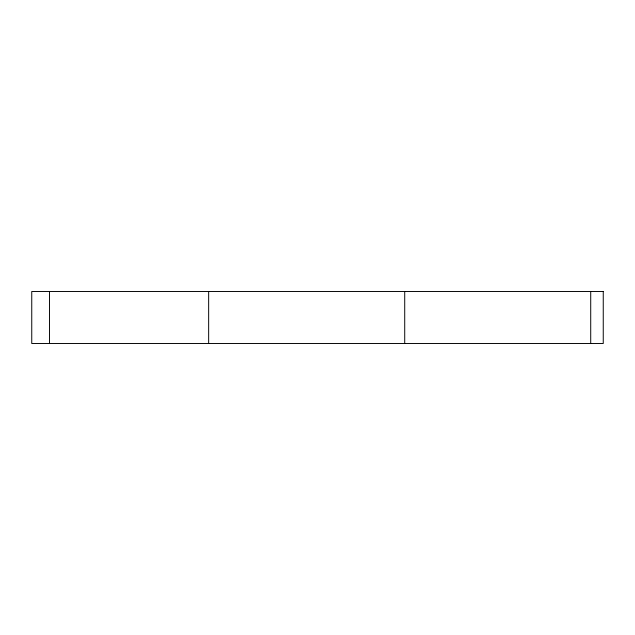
<?xml version="1.0" encoding="UTF-8"?>
<svg xmlns="http://www.w3.org/2000/svg" width="635" height="635" viewBox="0 0 635 635"><rect width="100%" height="100%" fill="white"/><g stroke="black" fill="none" stroke-linecap="round" stroke-linejoin="round"><path stroke-width="0.95" d="M590.717 291.505L590.717 343.495M404.717 291.505L404.717 343.495M208.653 291.505L208.653 343.495M49.474 291.505L49.474 343.495M603.25 291.505L31.75 291.505L31.75 343.495L603.25 343.495L603.25 291.505"/></g></svg>
